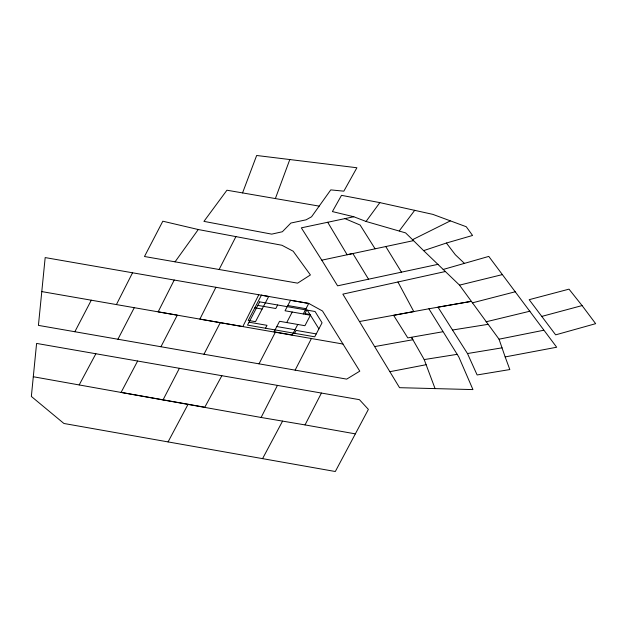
<?xml version="1.0" encoding="UTF-8"?>
<svg xmlns="http://www.w3.org/2000/svg" width="627" height="627" viewBox="0 0 627 627"><rect width="100%" height="100%" fill="white"/><g stroke="black" fill="none" stroke-linecap="round" stroke-linejoin="round"><path stroke-width="0.94" d="M275.371 198.571L289.807 159.54M242.555 192.912L256.655 155.488L356.904 167.746L343.839 191.164L330.766 189.887L311.564 216.777L306.078 219.826L290.889 223.04L282.362 231.747L271.71 234.137L203.94 221.378L226.935 190.216L319.206 206.126M258.779 294.737L242.814 326.581L41.782 291.586M174.22 280.034L45.175 257.579L38.419 325.382L346.684 379.123L359.78 371.153L322.513 311.008L308.743 303.429L174.22 280.034L158.145 311.846L177.269 315.177L160.943 346.747M215.907 287.284L199.88 319.112L342.977 344.035M116.41 304.573L132.548 272.784M33.302 376.741L261.114 417.472L277.432 385.393M219.113 269.5L235.917 236.606M203.971 354.231L220.265 322.654M295.137 370.134L311.407 338.533M261.114 417.472L305.028 424.91L321.432 393.051L359.436 399.673L368.386 409.384L335.312 471.512L63.915 423.476L31.35 396.444L36.593 343.424L321.432 393.051M163.067 399.83L179.393 368.3M259.022 363.84L275.339 332.247M117.915 339.238L134.264 307.692M74.856 331.738L91.291 300.2M265.487 328.234L267 325.327L249.029 322.2M277.636 304.988L275.794 308.515L257.822 305.38M286.727 322.544L292.221 312.034M297.762 324.465L292.268 334.975L274.062 331.801L279.556 321.29L304.934 325.711L310.428 315.201L285.05 310.78L290.544 300.27L308.75 303.444L303.256 313.955M294.612 333.313L296.132 330.405L316.251 333.909M306.76 310.067L304.918 313.586L309.973 314.472M137.626 361.019L121.113 392.377L204.802 407.221L221.856 375.706M168.067 441.91L188.076 404.274M262.572 458.643L282.573 421.101M79.19 384.915L95.86 353.769M175.058 261.835L198.265 229.529L281.954 245.275L293.17 251.215L310.412 274.955L297.613 283.153L144.484 256.514L162.824 221.206L198.265 229.529M379.852 202.623L341.496 195.342L332.404 211.581L353.785 216.746L366.058 221.464L379.852 202.623L432.795 214.356L466.245 226.731L472.562 235.462L446.4 243.033L423.625 250.635L412.574 239.686L450.264 220.916M399.266 230.901L414.729 210.28M443.148 269.469L488.778 256.412L556.674 347.233L505.158 356.92L499.037 339.191L459.52 285.128L423.625 250.635M541.791 316.4L582.083 305.584L595.65 323.673L555.655 334.857L529.18 299.682L569.018 289.149L582.083 305.584M472.358 302.857L515.206 291.782M459.52 285.128L502.29 274.626M486.043 321.808L529.956 311.196M445.319 271.53L342.851 294.141L399.548 387.682L472.946 389.586L458.862 357.053L428.884 308.79L359.671 321.494M353.785 216.746L301.336 227.844L321.792 260.174L413.53 240.627L405.591 232.891L366.058 221.464M321.792 260.174L337.592 285.834L438.093 264.32M499.037 339.191L543.64 330.264M390.072 371.662L426.125 364.71L435.067 388.599M442.74 331.769L407.785 337.898L393.631 315.357L413.804 311.595L397.941 281.985M375.017 346.527L412.879 339.732L411.555 337.412L424.213 359.577L426.125 364.71M428.884 308.79L471.175 301.375L437.983 307.167L467.476 353.542L477.123 374.962L509.822 369.554L505.158 356.92M467.476 353.542L502.078 347.828M452.545 330.006L487.994 324.355M424.213 359.577L457.271 354.318M287.793 305.529L306 308.696M254.821 307.81L262.102 309.08M276.805 326.549L295.011 329.724M305.028 424.91L355.344 433.868M344.928 218.627L360.141 225.054L375.079 248.778M464.427 263.371L455.335 254.742L446.4 243.033M307.301 310.161L318.892 328.861M385.715 246.45L401.492 272.204M368.558 279.25L352.836 253.48L347.131 254.727L327.709 222.264M261.42 295.199L248.229 320.421L255.51 321.69L268.701 296.469L261.42 295.199M259.664 301.861L247.508 325.107L314.73 336.817L322.059 322.795L315.067 311.509L259.664 301.861"/></g></svg>
